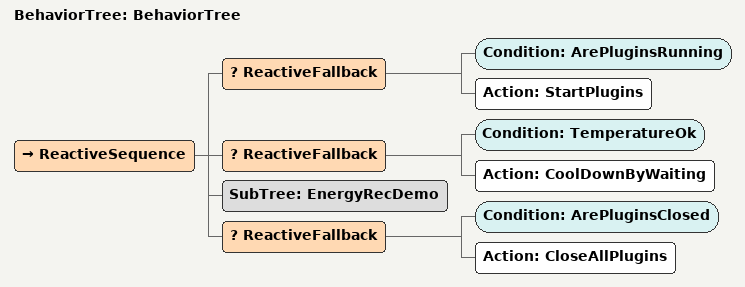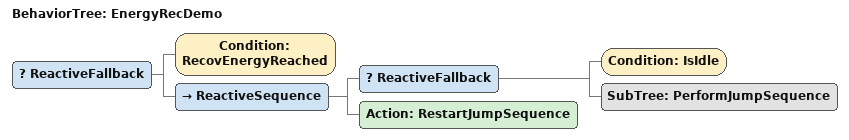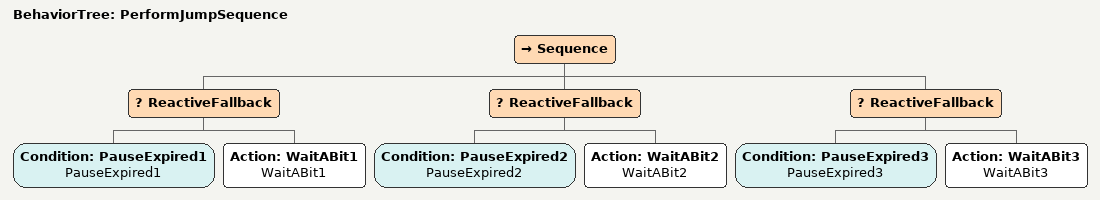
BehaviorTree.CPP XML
<?xml version="1.0"?>
<root main_tree_to_execute="BehaviorTree">
    <BehaviorTree ID="BehaviorTree">
        <ReactiveSequence>
            <ReactiveFallback>
                <Condition ID="ArePluginsRunning"/>
                <Action ID="StartPlugins"/>
            </ReactiveFallback>
            <ReactiveFallback>
                <Condition ID="TemperatureOk"/>
                <Action ID="CoolDownByWaiting"/>
            </ReactiveFallback>
            <SubTree ID="EnergyRecDemo"/>
            <ReactiveFallback>
                <Condition ID="ArePluginsClosed"/>
                <Action ID="CloseAllPlugins"/>
            </ReactiveFallback>
        </ReactiveSequence>
    </BehaviorTree>
    <BehaviorTree ID="EnergyRecDemo">
        <ReactiveFallback>
            <Condition ID="RecovEnergyReached"/>
            <ReactiveSequence>
                <ReactiveFallback>
                    <Condition ID="IsIdle"/>
                    <SubTree ID="PerformJumpSequence"/>
                </ReactiveFallback>
                <Action ID="RestartJumpSequence"/>
            </ReactiveSequence>
        </ReactiveFallback>
    </BehaviorTree>
    <BehaviorTree ID="PerformJumpSequence">
        <Sequence>
            <ReactiveFallback>
                <Condition ID="PauseExpired1" name="PauseExpired1"/>
                <Action ID="WaitABit1" name="WaitABit1"/>
            </ReactiveFallback>
            <ReactiveFallback>
                <Condition ID="PauseExpired2" name="PauseExpired2"/>
                <Action ID="WaitABit2" name="WaitABit2"/>
            </ReactiveFallback>
            <ReactiveFallback>
                <Condition ID="PauseExpired3" name="PauseExpired3"/>
                <Action ID="WaitABit3" name="WaitABit3"/>
            </ReactiveFallback>
        </Sequence>
    </BehaviorTree>
</root>
